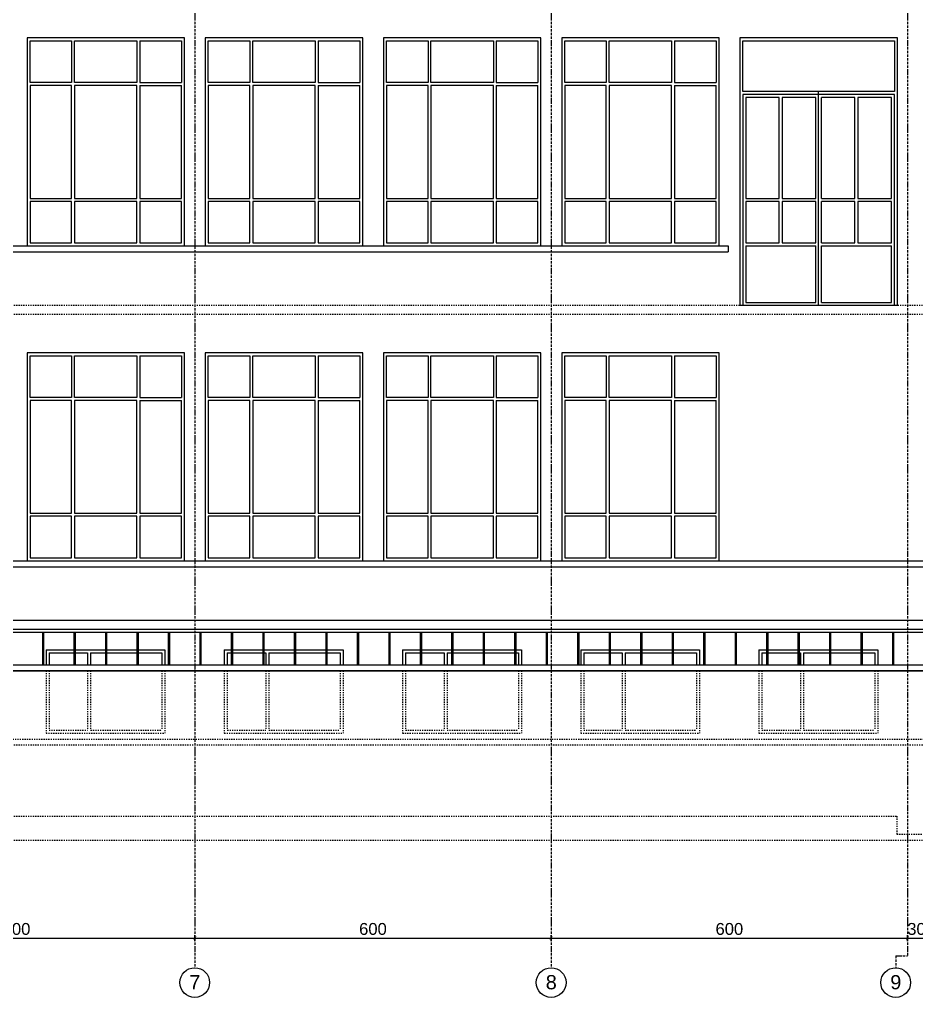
# Model space of a CAD drawing. Header units: inches. Extents: x -72385 to 39588, y -6525 to 66685.
# Drawn here: x -3386 to -1876, y 17991 to 19637 of the extents above; entities that cross this region are included whole.
import ezdxf

# ---------------------------------------------------------------- set-up
doc = ezdxf.new("R2010")
doc.units = ezdxf.units.IN
doc.header["$MEASUREMENT"] = 0
doc.linetypes.add('DashDot', pattern=[0.6, 0.4, -0.1, 0, -0.1])
doc.linetypes.add('Hidden', pattern=[0.4, 0.2, -0.2])
for name, color, linetype, lineweight in [('Надписи коти външни', 252, 'Continuous', 25), ('Надписи Оси', 252, 'Continuous', 25), ('Оси', 252, 'DashDot', 25), ('Фасади Разрези дебело', 7, 'Continuous', 35), ('Фасади Разрези пунктир', 253, 'Hidden', 25), ('Фасади Разрези тънко', 253, 'Continuous', 25)]:
    doc.layers.add(name, color=color, linetype=linetype, lineweight=lineweight)
doc.styles.add('Arial Regular', font='arial.ttf')
doc.styles.get("Standard").update_dxf_attribs({"font": 'arial.ttf'})
doc.dimstyles.new('Annotative', dxfattribs={"dimscale": 0, "dimtxt": 20, "dimasz": 5, "dimexe": 5, "dimexo": 5, "dimgap": 5, "dimtad": 1, "dimdec": 0, "dimzin": 0, "dimdsep": 46, "dimtxsty": 'Standard', "dimblk": 'ARCHTICK', "dimcen": 5, "dimdle": 5, "dimadec": 0, "dimazin": 0, "dimtfac": 1, "dimtdec": 0, "dimtofl": 0, "dimtmove": 0, "dimatfit": 3, "dimldrblk": 'ARCHTICK', "dimfxl": 5, "dimfxlon": 1, "dimtolj": 1, "dimtzin": 0, "dimarcsym": 1})

# ---------------------------------------------------------------- blocks, each defined once
blk = doc.blocks.new('_ArchTick')
at = {"color": 0, "linetype": 'ByBlock', "const_width": 0.15}
blk.add_lwpolyline([(-0.5, -0.5), (0.5, 0.5)], dxfattribs=at)
blk = doc.blocks.new('*D6981')
at = {"layer": 'Defpoints', "color": 0, "ltscale": 10, "transparency": 16777216}
for p in [(-1891, 18090.9), (-2491, 18066.1), (-1891, 18066.1)]:
    blk.add_point(p, dxfattribs=at)
at = {"layer": 'Надписи коти външни', "color": 0, "lineweight": -2, "ltscale": 10, "transparency": 16777216}
for p, q in [((-2496, 18090.9), (-1886, 18090.9)), ((-2491, 18085.9), (-2491, 18095.9)), ((-1891, 18085.9), (-1891, 18095.9))]:
    blk.add_line(p, q, dxfattribs=at)
at = {"layer": 'Надписи коти външни', "color": 0, "lineweight": -2, "ltscale": 10, "transparency": 16777216, "xscale": 5, "yscale": 5, "zscale": 5, "rotation": 180}
blk.add_blockref('_ArchTick', (-2491, 18090.9), dxfattribs=at)
at = {"layer": 'Надписи коти външни', "color": 0, "lineweight": -2, "ltscale": 10, "transparency": 16777216, "xscale": 5, "yscale": 5, "zscale": 5}
blk.add_blockref('_ArchTick', (-1891, 18090.9), dxfattribs=at)
at = {"layer": 'Надписи коти външни', "color": 0, "ltscale": 10, "transparency": 16777216, "insert": (-2191, 18106.1), "char_height": 20, "attachment_point": 5}
blk.add_mtext('\\A1;600', dxfattribs=at)
blk = doc.blocks.new('*D6982')
at = {"layer": 'Defpoints', "color": 0, "ltscale": 10, "transparency": 16777216}
for p in [(-1861, 18090.9), (-1891, 18060.9), (-1861, 18060.9)]:
    blk.add_point(p, dxfattribs=at)
at = {"layer": 'Надписи коти външни', "color": 0, "lineweight": -2, "ltscale": 10, "transparency": 16777216}
for p, q in [((-1896, 18090.9), (-1856, 18090.9)), ((-1891, 18085.9), (-1891, 18095.9)), ((-1861, 18085.9), (-1861, 18095.9))]:
    blk.add_line(p, q, dxfattribs=at)
at = {"layer": 'Надписи коти външни', "color": 0, "lineweight": -2, "ltscale": 10, "transparency": 16777216, "xscale": 5, "yscale": 5, "zscale": 5, "rotation": 180}
blk.add_blockref('_ArchTick', (-1891, 18090.9), dxfattribs=at)
at = {"layer": 'Надписи коти външни', "color": 0, "lineweight": -2, "ltscale": 10, "transparency": 16777216, "xscale": 5, "yscale": 5, "zscale": 5}
blk.add_blockref('_ArchTick', (-1861, 18090.9), dxfattribs=at)
at = {"layer": 'Надписи коти външни', "color": 0, "ltscale": 10, "transparency": 16777216, "insert": (-1876, 18106.1), "char_height": 20, "attachment_point": 5}
blk.add_mtext('\\A1;30', dxfattribs=at)
blk = doc.blocks.new('*D6983')
at = {"layer": 'Defpoints', "color": 0, "ltscale": 10, "transparency": 16777216}
for p in [(-2491, 18090.9), (-3091, 18040.9), (-2491, 18040.9)]:
    blk.add_point(p, dxfattribs=at)
at = {"layer": 'Надписи коти външни', "color": 0, "lineweight": -2, "ltscale": 10, "transparency": 16777216}
for p, q in [((-3096, 18090.9), (-2486, 18090.9)), ((-3091, 18085.9), (-3091, 18095.9)), ((-2491, 18085.9), (-2491, 18095.9))]:
    blk.add_line(p, q, dxfattribs=at)
at = {"layer": 'Надписи коти външни', "color": 0, "lineweight": -2, "ltscale": 10, "transparency": 16777216, "xscale": 5, "yscale": 5, "zscale": 5, "rotation": 180}
blk.add_blockref('_ArchTick', (-3091, 18090.9), dxfattribs=at)
at = {"layer": 'Надписи коти външни', "color": 0, "lineweight": -2, "ltscale": 10, "transparency": 16777216, "xscale": 5, "yscale": 5, "zscale": 5}
blk.add_blockref('_ArchTick', (-2491, 18090.9), dxfattribs=at)
at = {"layer": 'Надписи коти външни', "color": 0, "ltscale": 10, "transparency": 16777216, "insert": (-2791, 18106.1), "char_height": 20, "attachment_point": 5}
blk.add_mtext('\\A1;600', dxfattribs=at)
blk = doc.blocks.new('*D6984')
at = {"layer": 'Defpoints', "color": 0, "ltscale": 10, "transparency": 16777216}
for p in [(-3091, 18090.9), (-3691, 18040.9), (-3091, 18040.9)]:
    blk.add_point(p, dxfattribs=at)
at = {"layer": 'Надписи коти външни', "color": 0, "lineweight": -2, "ltscale": 10, "transparency": 16777216}
for p, q in [((-3696, 18090.9), (-3086, 18090.9)), ((-3691, 18085.9), (-3691, 18095.9)), ((-3091, 18085.9), (-3091, 18095.9))]:
    blk.add_line(p, q, dxfattribs=at)
at = {"layer": 'Надписи коти външни', "color": 0, "lineweight": -2, "ltscale": 10, "transparency": 16777216, "xscale": 5, "yscale": 5, "zscale": 5, "rotation": 180}
blk.add_blockref('_ArchTick', (-3691, 18090.9), dxfattribs=at)
at = {"layer": 'Надписи коти външни', "color": 0, "lineweight": -2, "ltscale": 10, "transparency": 16777216, "xscale": 5, "yscale": 5, "zscale": 5}
blk.add_blockref('_ArchTick', (-3091, 18090.9), dxfattribs=at)
at = {"layer": 'Надписи коти външни', "color": 0, "ltscale": 10, "transparency": 16777216, "insert": (-3391, 18106.1), "char_height": 20, "attachment_point": 5}
blk.add_mtext('\\A1;600', dxfattribs=at)

msp = doc.modelspace()

# ---------------------------------------------------------------- linework, layer by layer
at = {"layer": 'Надписи Оси', "ltscale": 50}
for centre in [(-3091, 18015.9), (-2491, 18015.9), (-1911, 18015.9)]:
    msp.add_circle(centre, 25, dxfattribs=at)
at = {"layer": 'Оси', "ltscale": 10}
for p, q in [((-3091, 21090.9), (-3091, 18040.9)), ((-2491, 21090.9), (-2491, 18040.9)), ((-1891, 21090.9), (-1891, 18060.9)), ((-1911, 18060.9), (-1911, 18040.9)), ((-1911, 18060.9), (-1891, 18060.9))]:
    msp.add_line(p, q, dxfattribs=at)
at = {"layer": 'Фасади Разрези дебело', "ltscale": 10, "extrusion": (1.2091e-15, 1, -2.22045e-16)}
msp.add_line((-7523.6, 18540.9), (5572.4, 18540.9), dxfattribs=at)
at = {"layer": 'Фасади Разрези пунктир', "ltscale": 10, "extrusion": (1.2091e-15, 1, -2.22045e-16)}
for p, q in [((-7023.6, 19155.9), (3552.2, 19155.9)), ((-7023.6, 19140.9), (3552.2, 19140.9)), ((-7023.6, 18610.9), (3552.2, 18610.9)), ((-3341.3, 18435.9), (-3141.2, 18435.9)), ((-3336.3, 18440.9), (-3271.3, 18440.9)), ((-3266.3, 18440.9), (-3146.2, 18440.9)), ((-3041.2, 18435.9), (-2841.2, 18435.9)), ((-3036.2, 18440.9), (-2971.2, 18440.9)), ((-2966.2, 18440.9), (-2846.2, 18440.9)), ((-2741.2, 18435.9), (-2541.2, 18435.9)), ((-2736.2, 18440.9), (-2671.2, 18440.9)), ((-2666.2, 18440.9), (-2546.2, 18440.9)), ((-2441.2, 18435.9), (-2241.2, 18435.9)), ((-2436.2, 18440.9), (-2371.2, 18440.9)), ((-2366.2, 18440.9), (-2246.2, 18440.9)), ((-2141.2, 18435.9), (-1941.2, 18435.9)), ((-2136.2, 18440.9), (-2071.2, 18440.9)), ((-2066.2, 18440.9), (-1946.2, 18440.9)), ((-6073.5, 18425.9), (-1293.1, 18425.9)), ((-6103.5, 18415.9), (-1263.2, 18415.9)), ((-7023.6, 18295.9), (-1909, 18295.9)), ((-7023.6, 18255.9), (5072.4, 18255.9)), ((-1909, 18265.9), (5072.4, 18265.9))]:
    msp.add_line(p, q, dxfattribs=at)
at = {"layer": 'Фасади Разрези пунктир', "ltscale": 10}
for p, q in [((-3341.3, 18540.9), (-3341.3, 18435.9)), ((-3336.3, 18540.9), (-3336.3, 18440.9)), ((-3271.3, 18540.9), (-3271.3, 18440.9)), ((-3266.3, 18540.9), (-3266.3, 18440.9)), ((-3146.2, 18540.9), (-3146.2, 18440.9)), ((-3141.2, 18540.9), (-3141.2, 18435.9)), ((-3041.2, 18540.9), (-3041.2, 18435.9)), ((-3036.2, 18540.9), (-3036.2, 18440.9)), ((-2971.2, 18540.9), (-2971.2, 18440.9)), ((-2966.2, 18540.9), (-2966.2, 18440.9)), ((-2846.2, 18540.9), (-2846.2, 18440.9)), ((-2841.2, 18540.9), (-2841.2, 18435.9)), ((-2741.2, 18540.9), (-2741.2, 18435.9)), ((-2736.2, 18540.9), (-2736.2, 18440.9)), ((-2671.2, 18540.9), (-2671.2, 18440.9)), ((-2666.2, 18540.9), (-2666.2, 18440.9)), ((-2546.2, 18540.9), (-2546.2, 18440.9)), ((-2541.2, 18540.9), (-2541.2, 18435.9)), ((-2441.2, 18540.9), (-2441.2, 18435.9)), ((-2436.2, 18540.9), (-2436.2, 18440.9)), ((-2371.2, 18540.9), (-2371.2, 18440.9)), ((-2366.2, 18540.9), (-2366.2, 18440.9)), ((-2246.2, 18540.9), (-2246.2, 18440.9)), ((-2241.2, 18540.9), (-2241.2, 18435.9)), ((-2141.2, 18540.9), (-2141.2, 18435.9)), ((-2136.2, 18540.9), (-2136.2, 18440.9)), ((-2071.2, 18540.9), (-2071.2, 18440.9)), ((-2066.2, 18540.9), (-2066.2, 18440.9)), ((-1946.2, 18540.9), (-1946.2, 18440.9)), ((-1941.2, 18540.9), (-1941.2, 18435.9)), ((-1909, 18295.9), (-1909, 18265.9))]:
    msp.add_line(p, q, dxfattribs=at)
at = {"layer": 'Фасади Разрези тънко', "ltscale": 10}
for p, q in [((-1908.2, 19605.9), (-2173.2, 19605.9)), ((-2173.2, 19605.9), (-2173.2, 19155.9)), ((-1908.2, 19155.9), (-1908.2, 19605.9)), ((-3188.3, 19600.9), (-3188.3, 19530.9)), ((-3183.3, 19600.9), (-3183.3, 19530.9)), ((-3113.3, 19600.9), (-3113.3, 19530.9)), ((-2888.3, 19600.9), (-2888.3, 19530.9)), ((-2883.3, 19600.9), (-2883.3, 19530.9)), ((-2813.3, 19600.9), (-2813.3, 19530.9)), ((-2588.3, 19600.9), (-2588.3, 19530.9)), ((-2583.3, 19600.9), (-2583.3, 19530.9)), ((-2513.3, 19600.9), (-2513.3, 19530.9)), ((-2288.2, 19600.9), (-2288.2, 19530.9)), ((-2283.2, 19600.9), (-2283.2, 19530.9)), ((-2213.2, 19600.9), (-2213.2, 19530.9)), ((-2168.2, 19515.9), (-2168.2, 19600.9)), ((-2168.2, 19600.9), (-1913.2, 19600.9)), ((-1913.2, 19600.9), (-1913.2, 19515.9)), ((-1913.2, 19515.9), (-2168.2, 19515.9)), ((-1913.2, 19510.9), (-2168.2, 19510.9)), ((-2168.2, 19510.9), (-2168.2, 19155.9)), ((-2107, 19505.9), (-2163.2, 19505.9)), ((-2163.2, 19505.9), (-2163.2, 19335.9)), ((-2107, 19335.9), (-2107, 19506)), ((-2102, 19506), (-2102, 19335.9)), ((-2045.7, 19505.9), (-2102, 19505.9)), ((-2045.7, 19335.9), (-2045.7, 19505.9)), ((-2040.7, 19155.9), (-2040.7, 19515.9)), ((-1979.5, 19505.9), (-2035.7, 19505.9)), ((-2035.7, 19335.9), (-2035.7, 19505.9)), ((-1979.5, 19335.9), (-1979.5, 19505.9)), ((-1974.5, 19505.9), (-1974.5, 19335.9)), ((-1918.2, 19505.9), (-1974.5, 19505.9)), ((-1918.2, 19335.9), (-1918.2, 19505.9)), ((-1913.2, 19155.9), (-1913.2, 19510.9)), ((-2163.2, 19335.9), (-2107, 19335.9)), ((-2163.2, 19330.9), (-2163.2, 19260.9)), ((-2107, 19330.9), (-2163.2, 19330.9)), ((-2107, 19260.9), (-2107, 19330.9)), ((-2102, 19335.9), (-2045.7, 19335.9)), ((-2102, 19330.9), (-2102, 19260.9)), ((-2045.7, 19330.9), (-2102, 19330.9)), ((-2045.7, 19260.9), (-2045.7, 19330.9)), ((-2035.7, 19335.9), (-1979.5, 19335.9)), ((-1979.5, 19330.9), (-2035.7, 19330.9)), ((-2035.7, 19260.9), (-2035.7, 19330.9)), ((-1979.5, 19260.9), (-1979.5, 19330.9)), ((-1974.5, 19335.9), (-1918.2, 19335.9)), ((-1974.5, 19330.9), (-1974.5, 19260.9)), ((-1918.2, 19330.9), (-1974.5, 19330.9)), ((-1918.2, 19260.9), (-1918.2, 19330.9)), ((-2163.2, 19260.9), (-2107, 19260.9)), ((-2102, 19260.9), (-2045.7, 19260.9)), ((-2035.7, 19260.9), (-1979.5, 19260.9)), ((-1974.5, 19260.9), (-1918.2, 19260.9)), ((-2193.2, 19255.9), (-2193.2, 19245.9)), ((-2163.2, 19255.9), (-2163.2, 19160.9)), ((-2163.2, 19255.9), (-2045.7, 19255.9)), ((-2045.7, 19160.9), (-2045.7, 19255.9)), ((-2035.7, 19255.9), (-1918.2, 19255.9)), ((-2035.7, 19160.9), (-2035.7, 19255.9)), ((-1918.2, 19160.9), (-1918.2, 19255.9)), ((-3188.3, 19070.9), (-3188.3, 19000.9)), ((-3183.3, 19070.9), (-3183.3, 19000.9)), ((-3113.3, 19070.9), (-3113.3, 19000.9)), ((-2888.3, 19070.9), (-2888.3, 19000.9)), ((-2883.3, 19070.9), (-2883.3, 19000.9)), ((-2813.3, 19070.9), (-2813.3, 19000.9)), ((-2588.3, 19070.9), (-2588.3, 19000.9)), ((-2583.3, 19070.9), (-2583.3, 19000.9)), ((-2513.3, 19070.9), (-2513.3, 19000.9)), ((-2288.2, 19070.9), (-2288.2, 19000.9)), ((-2283.2, 19070.9), (-2283.2, 19000.9)), ((-2213.2, 19070.9), (-2213.2, 19000.9)), ((-3347.5, 18605.9), (-3347.5, 18550.9)), ((-3345.5, 18605.9), (-3345.5, 18550.9)), ((-3294.5, 18605.9), (-3294.5, 18550.9)), ((-3292.5, 18605.9), (-3292.5, 18550.9)), ((-3241.5, 18605.9), (-3241.5, 18550.9)), ((-3239.5, 18605.9), (-3239.5, 18550.9)), ((-3188.5, 18605.9), (-3188.5, 18550.9)), ((-3186.5, 18605.9), (-3186.5, 18550.9)), ((-3135.5, 18605.9), (-3135.5, 18550.9)), ((-3133.5, 18605.9), (-3133.5, 18550.9)), ((-3082.5, 18605.9), (-3082.5, 18550.9)), ((-3080.5, 18605.9), (-3080.5, 18550.9)), ((-3029.5, 18605.9), (-3029.5, 18550.9)), ((-3027.5, 18605.9), (-3027.5, 18550.9)), ((-2976.5, 18605.9), (-2976.5, 18550.9)), ((-2974.5, 18605.9), (-2974.5, 18550.9)), ((-2923.5, 18605.9), (-2923.5, 18550.9)), ((-2921.5, 18605.9), (-2921.5, 18550.9)), ((-2870.5, 18605.9), (-2870.5, 18550.9)), ((-2868.5, 18605.9), (-2868.5, 18550.9)), ((-2817.5, 18605.9), (-2817.5, 18550.9)), ((-2815.5, 18605.9), (-2815.5, 18550.9)), ((-2764.5, 18605.9), (-2764.5, 18550.9)), ((-2762.5, 18605.9), (-2762.5, 18550.9)), ((-2711.5, 18605.9), (-2711.5, 18550.9)), ((-2709.5, 18605.9), (-2709.5, 18550.9)), ((-2658.5, 18605.9), (-2658.5, 18550.9)), ((-2656.5, 18605.9), (-2656.5, 18550.9)), ((-2605.5, 18605.9), (-2605.5, 18550.9)), ((-2603.5, 18605.9), (-2603.5, 18550.9)), ((-2552.5, 18605.9), (-2552.5, 18550.9)), ((-2550.5, 18605.9), (-2550.5, 18550.9)), ((-2499.5, 18605.9), (-2499.5, 18550.9)), ((-2497.5, 18605.9), (-2497.5, 18550.9)), ((-2446.5, 18605.9), (-2446.5, 18550.9)), ((-2444.5, 18605.9), (-2444.5, 18550.9)), ((-2393.5, 18605.9), (-2393.5, 18550.9)), ((-2391.5, 18605.9), (-2391.5, 18550.9)), ((-2340.5, 18605.9), (-2340.5, 18550.9)), ((-2338.5, 18605.9), (-2338.5, 18550.9)), ((-2287.5, 18605.9), (-2287.5, 18550.9)), ((-2285.5, 18605.9), (-2285.5, 18550.9)), ((-2234.5, 18605.9), (-2234.5, 18550.9)), ((-2232.5, 18605.9), (-2232.5, 18550.9)), ((-2181.5, 18605.9), (-2181.5, 18550.9)), ((-2179.5, 18605.9), (-2179.5, 18550.9)), ((-2128.5, 18605.9), (-2128.5, 18550.9)), ((-2126.5, 18605.9), (-2126.5, 18550.9)), ((-2075.5, 18605.9), (-2075.5, 18550.9)), ((-2073.5, 18605.9), (-2073.5, 18550.9)), ((-2022.5, 18605.9), (-2022.5, 18550.9)), ((-2020.5, 18605.9), (-2020.5, 18550.9)), ((-1969.5, 18605.9), (-1969.5, 18550.9)), ((-1967.5, 18605.9), (-1967.5, 18550.9)), ((-1916.5, 18605.9), (-1916.5, 18550.9)), ((-1914.5, 18605.9), (-1914.5, 18550.9)), ((-3341.3, 18575.9), (-3341.3, 18550.9)), ((-3336.3, 18570.9), (-3336.3, 18550.9)), ((-3271.3, 18570.9), (-3271.3, 18550.9)), ((-3266.3, 18570.9), (-3266.3, 18550.9)), ((-3146.2, 18570.9), (-3146.2, 18550.9)), ((-3141.2, 18575.9), (-3141.2, 18550.9)), ((-3041.2, 18575.9), (-3041.2, 18550.9)), ((-3036.2, 18570.9), (-3036.2, 18550.9)), ((-2971.2, 18570.9), (-2971.2, 18550.9)), ((-2966.2, 18570.9), (-2966.2, 18550.9)), ((-2846.2, 18570.9), (-2846.2, 18550.9)), ((-2841.2, 18575.9), (-2841.2, 18550.9)), ((-2741.2, 18575.9), (-2741.2, 18550.9)), ((-2736.2, 18570.9), (-2736.2, 18550.9)), ((-2671.2, 18570.9), (-2671.2, 18550.9)), ((-2666.2, 18570.9), (-2666.2, 18550.9)), ((-2546.2, 18570.9), (-2546.2, 18550.9)), ((-2541.2, 18575.9), (-2541.2, 18550.9)), ((-2441.2, 18575.9), (-2441.2, 18550.9)), ((-2436.2, 18570.9), (-2436.2, 18550.9)), ((-2371.2, 18570.9), (-2371.2, 18550.9)), ((-2366.2, 18570.9), (-2366.2, 18550.9)), ((-2246.2, 18570.9), (-2246.2, 18550.9)), ((-2241.2, 18575.9), (-2241.2, 18550.9)), ((-2141.2, 18575.9), (-2141.2, 18550.9)), ((-2136.2, 18570.9), (-2136.2, 18550.9)), ((-2071.2, 18570.9), (-2071.2, 18550.9)), ((-2066.2, 18570.9), (-2066.2, 18550.9)), ((-1946.2, 18570.9), (-1946.2, 18550.9)), ((-1941.2, 18575.9), (-1941.2, 18550.9))]:
    msp.add_line(p, q, dxfattribs=at)
at = {"layer": 'Фасади Разрези тънко', "ltscale": 10, "extrusion": (2.5431e-15, 1, -2.22045e-16)}
for p, q in [((-3183.3, 19600.9), (-3113.3, 19600.9)), ((-2883.3, 19600.9), (-2813.3, 19600.9)), ((-2583.3, 19600.9), (-2513.3, 19600.9)), ((-2283.2, 19600.9), (-2213.2, 19600.9)), ((-3183.3, 19530.9), (-3113.3, 19530.9)), ((-3183.3, 19525.9), (-3113.3, 19525.9)), ((-2883.3, 19530.9), (-2813.3, 19530.9)), ((-2883.3, 19525.9), (-2813.3, 19525.9)), ((-2583.3, 19530.9), (-2513.3, 19530.9)), ((-2583.3, 19525.9), (-2513.3, 19525.9)), ((-2283.2, 19530.9), (-2213.2, 19530.9)), ((-2283.2, 19525.9), (-2213.2, 19525.9)), ((-3183.3, 19070.9), (-3113.3, 19070.9)), ((-2883.3, 19070.9), (-2813.3, 19070.9)), ((-2583.3, 19070.9), (-2513.3, 19070.9)), ((-2283.2, 19070.9), (-2213.2, 19070.9)), ((-3183.3, 19000.9), (-3113.3, 19000.9)), ((-3183.3, 18995.9), (-3113.3, 18995.9)), ((-2883.3, 19000.9), (-2813.3, 19000.9)), ((-2883.3, 18995.9), (-2813.3, 18995.9)), ((-2583.3, 19000.9), (-2513.3, 19000.9)), ((-2583.3, 18995.9), (-2513.3, 18995.9)), ((-2283.2, 19000.9), (-2213.2, 19000.9)), ((-2283.2, 18995.9), (-2213.2, 18995.9))]:
    msp.add_line(p, q, dxfattribs=at)
at = {"layer": 'Фасади Разрези тънко', "ltscale": 10, "extrusion": (1.2091e-15, 1, -2.22045e-16)}
for p, q in [((-6688.6, 19255.9), (-2193.2, 19255.9)), ((-6688.6, 19245.9), (-2193.2, 19245.9)), ((-2163.2, 19160.9), (-2045.7, 19160.9)), ((-2035.7, 19160.9), (-1918.2, 19160.9)), ((-2173.2, 19155.9), (-1908.2, 19155.9)), ((-6388.6, 18725.9), (-1263.2, 18725.9)), ((-6388.6, 18715.9), (-1263.2, 18715.9)), ((-7023.6, 18625.9), (-1293.1, 18625.9)), ((-6103.5, 18610.9), (-1293.1, 18610.9)), ((-6103.5, 18605.9), (-1293.1, 18605.9)), ((-3341.3, 18575.9), (-3294.5, 18575.9)), ((-3336.3, 18570.9), (-3294.5, 18570.9)), ((-3292.5, 18575.9), (-3241.5, 18575.9)), ((-3292.5, 18570.9), (-3271.3, 18570.9)), ((-3266.3, 18570.9), (-3241.5, 18570.9)), ((-3239.5, 18575.9), (-3188.5, 18575.9)), ((-3239.5, 18570.9), (-3188.5, 18570.9)), ((-3186.5, 18575.9), (-3141.2, 18575.9)), ((-3186.5, 18570.9), (-3146.2, 18570.9)), ((-3041.2, 18575.9), (-3029.5, 18575.9)), ((-3036.2, 18570.9), (-3029.5, 18570.9)), ((-3027.5, 18575.9), (-2976.5, 18575.9)), ((-3027.5, 18570.9), (-2976.5, 18570.9)), ((-2974.5, 18575.9), (-2923.5, 18575.9)), ((-2974.5, 18570.9), (-2971.2, 18570.9)), ((-2966.2, 18570.9), (-2923.5, 18570.9)), ((-2921.5, 18575.9), (-2870.5, 18575.9)), ((-2921.5, 18570.9), (-2870.5, 18570.9)), ((-2868.5, 18575.9), (-2841.2, 18575.9)), ((-2868.5, 18570.9), (-2846.2, 18570.9)), ((-2741.2, 18575.9), (-2711.5, 18575.9)), ((-2736.2, 18570.9), (-2711.5, 18570.9)), ((-2709.5, 18575.9), (-2658.5, 18575.9)), ((-2709.5, 18570.9), (-2671.2, 18570.9)), ((-2666.2, 18570.9), (-2658.5, 18570.9)), ((-2656.5, 18575.9), (-2605.5, 18575.9)), ((-2656.5, 18570.9), (-2605.5, 18570.9)), ((-2603.5, 18575.9), (-2552.5, 18575.9)), ((-2603.5, 18570.9), (-2552.5, 18570.9)), ((-2550.5, 18575.9), (-2541.2, 18575.9)), ((-2550.5, 18570.9), (-2546.2, 18570.9)), ((-2441.2, 18575.9), (-2393.5, 18575.9)), ((-2436.2, 18570.9), (-2393.5, 18570.9)), ((-2391.5, 18575.9), (-2340.5, 18575.9)), ((-2391.5, 18570.9), (-2371.2, 18570.9)), ((-2366.2, 18570.9), (-2340.5, 18570.9)), ((-2338.5, 18575.9), (-2287.5, 18575.9)), ((-2338.5, 18570.9), (-2287.5, 18570.9)), ((-2285.5, 18575.9), (-2241.2, 18575.9)), ((-2285.5, 18570.9), (-2246.2, 18570.9)), ((-2141.2, 18575.9), (-2128.5, 18575.9)), ((-2136.2, 18570.9), (-2128.5, 18570.9)), ((-2126.5, 18575.9), (-2075.5, 18575.9)), ((-2126.5, 18570.9), (-2075.5, 18570.9)), ((-2073.5, 18575.9), (-2022.5, 18575.9)), ((-2073.5, 18570.9), (-2071.2, 18570.9)), ((-2066.2, 18570.9), (-2022.5, 18570.9)), ((-2020.5, 18575.9), (-1969.5, 18575.9)), ((-2020.5, 18570.9), (-1969.5, 18570.9)), ((-1967.5, 18575.9), (-1941.2, 18575.9)), ((-1967.5, 18570.9), (-1946.2, 18570.9)), ((-6103.5, 18550.9), (-1293.1, 18550.9))]:
    msp.add_line(p, q, dxfattribs=at)
at = {"layer": 'Фасади Разрези тънко', "ltscale": 10}
for points in [[(-3108.3, 19605.9, 0), (-3373.3, 19605.9, 0), (-3373.3, 19255.9, 0), (-3108.3, 19255.9, 0), (-3108.3, 19605.9, 0)], [(-2808.3, 19605.9, 0), (-3073.3, 19605.9, 0), (-3073.3, 19255.9, 0), (-2808.3, 19255.9, 0), (-2808.3, 19605.9, 0)], [(-2508.3, 19605.9, 0), (-2773.3, 19605.9, 0), (-2773.3, 19255.9, 0), (-2508.3, 19255.9, 0), (-2508.3, 19605.9, 0)], [(-2208.2, 19605.9, 0), (-2473.2, 19605.9, 0), (-2473.2, 19255.9, 0), (-2208.2, 19255.9, 0), (-2208.2, 19605.9, 0)], [(-3188.3, 19530.9, 0), (-3293.3, 19530.9, 0), (-3293.3, 19600.9, 0), (-3188.3, 19600.9, 0)], [(-2888.3, 19530.9, 0), (-2993.3, 19530.9, 0), (-2993.3, 19600.9, 0), (-2888.3, 19600.9, 0)], [(-2588.3, 19530.9, 0), (-2693.3, 19530.9, 0), (-2693.3, 19600.9, 0), (-2588.3, 19600.9, 0)], [(-2288.2, 19530.9, 0), (-2393.2, 19530.9, 0), (-2393.2, 19600.9, 0), (-2288.2, 19600.9, 0)], [(-3188.3, 19525.9, 0), (-3293.3, 19525.9, 0), (-3293.3, 19335.9, 0), (-3188.3, 19335.9, 0), (-3188.3, 19525.9, 0)], [(-3183.3, 19525.9, 0), (-3183.3, 19335.9, 0), (-3113.3, 19335.9, 0), (-3113.3, 19525.9, 0)], [(-2888.3, 19525.9, 0), (-2993.3, 19525.9, 0), (-2993.3, 19335.9, 0), (-2888.3, 19335.9, 0), (-2888.3, 19525.9, 0)], [(-2883.3, 19525.9, 0), (-2883.3, 19335.9, 0), (-2813.3, 19335.9, 0), (-2813.3, 19525.9, 0)], [(-2588.3, 19525.9, 0), (-2693.3, 19525.9, 0), (-2693.3, 19335.9, 0), (-2588.3, 19335.9, 0), (-2588.3, 19525.9, 0)], [(-2583.3, 19525.9, 0), (-2583.3, 19335.9, 0), (-2513.3, 19335.9, 0), (-2513.3, 19525.9, 0)], [(-2288.2, 19525.9, 0), (-2393.2, 19525.9, 0), (-2393.2, 19335.9, 0), (-2288.2, 19335.9, 0), (-2288.2, 19525.9, 0)], [(-2283.2, 19525.9, 0), (-2283.2, 19335.9, 0), (-2213.2, 19335.9, 0), (-2213.2, 19525.9, 0)], [(-3108.3, 19075.9, 0), (-3373.3, 19075.9, 0), (-3373.3, 18725.9, 0), (-3108.3, 18725.9, 0), (-3108.3, 19075.9, 0)], [(-3188.3, 19000.9, 0), (-3293.3, 19000.9, 0), (-3293.3, 19070.9, 0), (-3188.3, 19070.9, 0)], [(-2808.3, 19075.9, 0), (-3073.3, 19075.9, 0), (-3073.3, 18725.9, 0), (-2808.3, 18725.9, 0), (-2808.3, 19075.9, 0)], [(-2888.3, 19000.9, 0), (-2993.3, 19000.9, 0), (-2993.3, 19070.9, 0), (-2888.3, 19070.9, 0)], [(-2508.3, 19075.9, 0), (-2773.3, 19075.9, 0), (-2773.3, 18725.9, 0), (-2508.3, 18725.9, 0), (-2508.3, 19075.9, 0)], [(-2588.3, 19000.9, 0), (-2693.3, 19000.9, 0), (-2693.3, 19070.9, 0), (-2588.3, 19070.9, 0)], [(-2208.2, 19075.9, 0), (-2473.2, 19075.9, 0), (-2473.2, 18725.9, 0), (-2208.2, 18725.9, 0), (-2208.2, 19075.9, 0)], [(-2288.2, 19000.9, 0), (-2393.2, 19000.9, 0), (-2393.2, 19070.9, 0), (-2288.2, 19070.9, 0)], [(-3188.3, 18995.9, 0), (-3293.3, 18995.9, 0), (-3293.3, 18805.9, 0), (-3188.3, 18805.9, 0), (-3188.3, 18995.9, 0)], [(-3183.3, 18995.9, 0), (-3183.3, 18805.9, 0), (-3113.3, 18805.9, 0), (-3113.3, 18995.9, 0)], [(-2888.3, 18995.9, 0), (-2993.3, 18995.9, 0), (-2993.3, 18805.9, 0), (-2888.3, 18805.9, 0), (-2888.3, 18995.9, 0)], [(-2883.3, 18995.9, 0), (-2883.3, 18805.9, 0), (-2813.3, 18805.9, 0), (-2813.3, 18995.9, 0)], [(-2588.3, 18995.9, 0), (-2693.3, 18995.9, 0), (-2693.3, 18805.9, 0), (-2588.3, 18805.9, 0), (-2588.3, 18995.9, 0)], [(-2583.3, 18995.9, 0), (-2583.3, 18805.9, 0), (-2513.3, 18805.9, 0), (-2513.3, 18995.9, 0)], [(-2288.2, 18995.9, 0), (-2393.2, 18995.9, 0), (-2393.2, 18805.9, 0), (-2288.2, 18805.9, 0), (-2288.2, 18995.9, 0)], [(-2283.2, 18995.9, 0), (-2283.2, 18805.9, 0), (-2213.2, 18805.9, 0), (-2213.2, 18995.9, 0)]]:
    msp.add_polyline3d(points, dxfattribs=at)
for points in [[(-3368.3, 19530.9, 0), (-3368.3, 19600.9, 0), (-3298.3, 19600.9, 0), (-3298.3, 19530.9, 0)], [(-3068.3, 19530.9, 0), (-3068.3, 19600.9, 0), (-2998.3, 19600.9, 0), (-2998.3, 19530.9, 0)], [(-2768.3, 19530.9, 0), (-2768.3, 19600.9, 0), (-2698.3, 19600.9, 0), (-2698.3, 19530.9, 0)], [(-2468.2, 19530.9, 0), (-2468.2, 19600.9, 0), (-2398.2, 19600.9, 0), (-2398.2, 19530.9, 0)], [(-3368.3, 19335.9, 0), (-3298.3, 19335.9, 0), (-3298.3, 19525.9, 0), (-3368.3, 19525.9, 0)], [(-3068.3, 19335.9, 0), (-2998.3, 19335.9, 0), (-2998.3, 19525.9, 0), (-3068.3, 19525.9, 0)], [(-2768.3, 19335.9, 0), (-2698.3, 19335.9, 0), (-2698.3, 19525.9, 0), (-2768.3, 19525.9, 0)], [(-2468.2, 19335.9, 0), (-2398.2, 19335.9, 0), (-2398.2, 19525.9, 0), (-2468.2, 19525.9, 0)], [(-3368.3, 19260.9, 0), (-3298.3, 19260.9, 0), (-3298.3, 19330.9, 0), (-3368.3, 19330.9, 0)], [(-3293.3, 19260.9, 0), (-3188.3, 19260.9, 0), (-3188.3, 19330.9, 0), (-3293.3, 19330.9, 0)], [(-3113.3, 19260.9, 0), (-3113.3, 19330.9, 0), (-3183.3, 19330.9, 0), (-3183.3, 19260.9, 0)], [(-3068.3, 19260.9, 0), (-2998.3, 19260.9, 0), (-2998.3, 19330.9, 0), (-3068.3, 19330.9, 0)], [(-2993.3, 19260.9, 0), (-2888.3, 19260.9, 0), (-2888.3, 19330.9, 0), (-2993.3, 19330.9, 0)], [(-2813.3, 19260.9, 0), (-2813.3, 19330.9, 0), (-2883.3, 19330.9, 0), (-2883.3, 19260.9, 0)], [(-2768.3, 19260.9, 0), (-2698.3, 19260.9, 0), (-2698.3, 19330.9, 0), (-2768.3, 19330.9, 0)], [(-2693.3, 19260.9, 0), (-2588.3, 19260.9, 0), (-2588.3, 19330.9, 0), (-2693.3, 19330.9, 0)], [(-2513.3, 19260.9, 0), (-2513.3, 19330.9, 0), (-2583.3, 19330.9, 0), (-2583.3, 19260.9, 0)], [(-2468.2, 19260.9, 0), (-2398.2, 19260.9, 0), (-2398.2, 19330.9, 0), (-2468.2, 19330.9, 0)], [(-2393.2, 19260.9, 0), (-2288.2, 19260.9, 0), (-2288.2, 19330.9, 0), (-2393.2, 19330.9, 0)], [(-2213.2, 19260.9, 0), (-2213.2, 19330.9, 0), (-2283.2, 19330.9, 0), (-2283.2, 19260.9, 0)], [(-3368.3, 19000.9, 0), (-3368.3, 19070.9, 0), (-3298.3, 19070.9, 0), (-3298.3, 19000.9, 0)], [(-3068.3, 19000.9, 0), (-3068.3, 19070.9, 0), (-2998.3, 19070.9, 0), (-2998.3, 19000.9, 0)], [(-2768.3, 19000.9, 0), (-2768.3, 19070.9, 0), (-2698.3, 19070.9, 0), (-2698.3, 19000.9, 0)], [(-2468.2, 19000.9, 0), (-2468.2, 19070.9, 0), (-2398.2, 19070.9, 0), (-2398.2, 19000.9, 0)], [(-3368.3, 18805.9, 0), (-3298.3, 18805.9, 0), (-3298.3, 18995.9, 0), (-3368.3, 18995.9, 0)], [(-3068.3, 18805.9, 0), (-2998.3, 18805.9, 0), (-2998.3, 18995.9, 0), (-3068.3, 18995.9, 0)], [(-2768.3, 18805.9, 0), (-2698.3, 18805.9, 0), (-2698.3, 18995.9, 0), (-2768.3, 18995.9, 0)], [(-2468.2, 18805.9, 0), (-2398.2, 18805.9, 0), (-2398.2, 18995.9, 0), (-2468.2, 18995.9, 0)], [(-3368.3, 18730.9, 0), (-3298.3, 18730.9, 0), (-3298.3, 18800.9, 0), (-3368.3, 18800.9, 0)], [(-3293.3, 18730.9, 0), (-3188.3, 18730.9, 0), (-3188.3, 18800.9, 0), (-3293.3, 18800.9, 0)], [(-3113.3, 18730.9, 0), (-3113.3, 18800.9, 0), (-3183.3, 18800.9, 0), (-3183.3, 18730.9, 0)], [(-3068.3, 18730.9, 0), (-2998.3, 18730.9, 0), (-2998.3, 18800.9, 0), (-3068.3, 18800.9, 0)], [(-2993.3, 18730.9, 0), (-2888.3, 18730.9, 0), (-2888.3, 18800.9, 0), (-2993.3, 18800.9, 0)], [(-2813.3, 18730.9, 0), (-2813.3, 18800.9, 0), (-2883.3, 18800.9, 0), (-2883.3, 18730.9, 0)], [(-2768.3, 18730.9, 0), (-2698.3, 18730.9, 0), (-2698.3, 18800.9, 0), (-2768.3, 18800.9, 0)], [(-2693.3, 18730.9, 0), (-2588.3, 18730.9, 0), (-2588.3, 18800.9, 0), (-2693.3, 18800.9, 0)], [(-2513.3, 18730.9, 0), (-2513.3, 18800.9, 0), (-2583.3, 18800.9, 0), (-2583.3, 18730.9, 0)], [(-2468.2, 18730.9, 0), (-2398.2, 18730.9, 0), (-2398.2, 18800.9, 0), (-2468.2, 18800.9, 0)], [(-2393.2, 18730.9, 0), (-2288.2, 18730.9, 0), (-2288.2, 18800.9, 0), (-2393.2, 18800.9, 0)], [(-2213.2, 18730.9, 0), (-2213.2, 18800.9, 0), (-2283.2, 18800.9, 0), (-2283.2, 18730.9, 0)]]:
    msp.add_polyline3d(points, close=True, dxfattribs=at)

# ---------------------------------------------------------------- texts
at = {"layer": 'Надписи Оси', "ltscale": 100, "char_height": 24, "width": 27.213, "attachment_point": 1, "style": 'Arial Regular'}
for s, insert in [('\\pxqc;7', (-3104.4, 18028.6)), ('\\pxqc;8', (-2504.4, 18028.6)), ('\\pxqc;9', (-1924.4, 18028.6))]:
    msp.add_mtext(s, dxfattribs=dict(at, insert=insert))

# ---------------------------------------------------------------- dimensions: what is measured, and where the dimension line sits
at = {"layer": 'Надписи коти външни', "ltscale": 10}
for base, p1, p2, picture, middle in [((-3091, 18090.9), (-3691, 18040.9), (-3091, 18040.9), '*D6984', (-3391, 18106.1)), ((-2491, 18090.9), (-3091, 18040.9), (-2491, 18040.9), '*D6983', (-2791, 18106.1)), ((-1891, 18090.9), (-2491, 18066.1), (-1891, 18066.1), '*D6981', (-2191, 18106.1))]:
    dim = msp.add_linear_dim(base=base, p1=p1, p2=p2, dimstyle='Annotative', override={"dimscale": 0, "dimtix": 0, "dimtofl": 0, "dimtmove": 0, "dimatfit": 3}, dxfattribs=at)
    dim.commit()
    dim.dimension.update_dxf_attribs({"geometry": picture, "text_midpoint": middle})
dim = msp.add_linear_dim(base=(-1861, 18090.9), p1=(-1891, 18060.9), p2=(-1861, 18060.9), dimstyle='Annotative', override={"dimscale": 0, "dimtix": 0, "dimtofl": 0, "dimtmove": 0, "dimatfit": 3}, dxfattribs=at)
dim.commit()
dim.dimension.update_dxf_attribs({"geometry": '*D6982', "text_midpoint": (-1876, 18090.9), "dimtype": 128})

doc.saveas('drawing.dxf')
